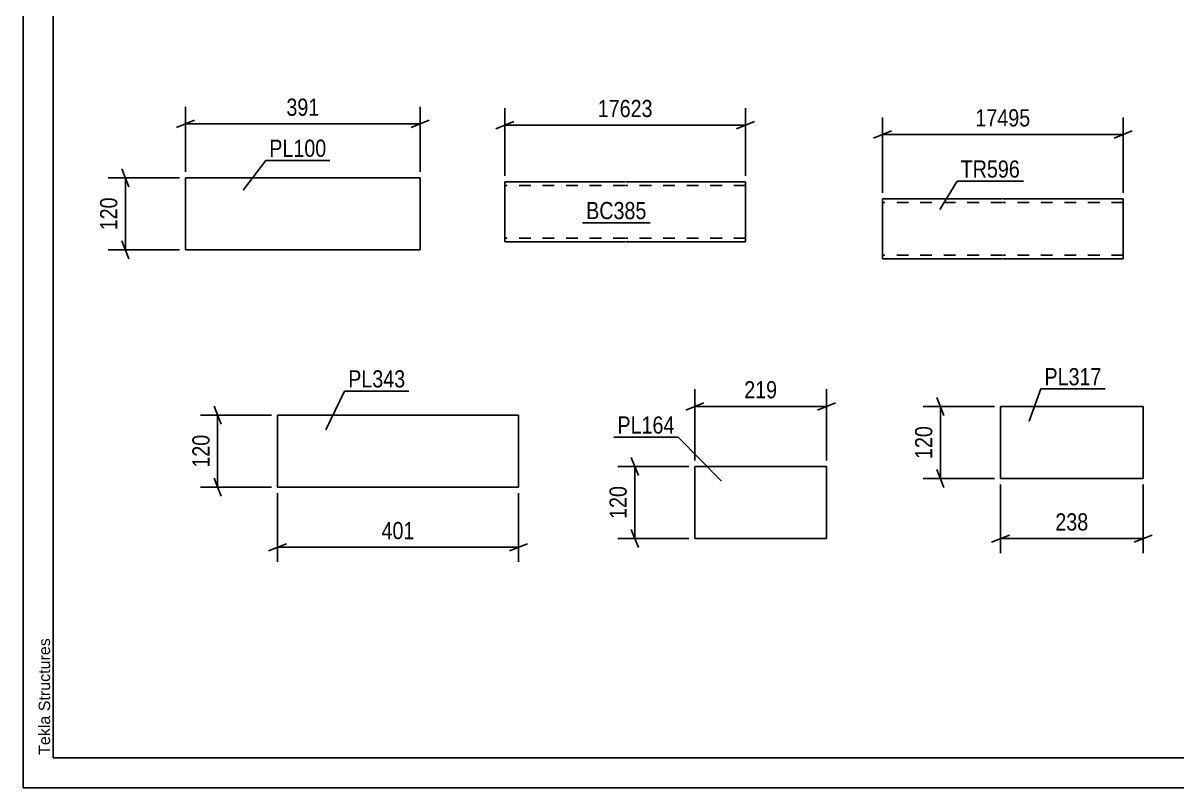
# Model space of a CAD drawing. Header units: millimetres. Extents: x 0 to 420, y 0 to 297.
# Drawn here: x 0 to 192.2, y 0 to 127.4 of the extents above; entities that cross this region are included whole.
import ezdxf

# ---------------------------------------------------------------- set-up
doc = ezdxf.new("R2010")
doc.units = ezdxf.units.MM
doc.linetypes.add('DXK_LINE_DOT2', pattern=[3.9198, 1.9599, -1.9599])
doc.styles.add('Arial', font='ARIAL.TTF', dxfattribs={"height": 0.2})
doc.styles.add('Arial Narrow', font='ARIALN.TTF', dxfattribs={"height": 0.2})

# ---------------------------------------------------------------- blocks, each defined once
blk = doc.blocks.new('Unknown-122569099-1133')
at = {"color": 5, "linetype": 'Continuous'}
for p, q in [((0, 297), (0, 0)), ((5, 292), (5, 5)), ((0, 0), (0, 5)), ((5, 5), (415, 5)), ((0, 0), (420, 0))]:
    blk.add_line(p, q, dxfattribs=at)
at = {"color": 174, "linetype": 'Continuous', "style": 'Arial'}
blk.add_text('Tekla Structures', height=1.9102, rotation=90, dxfattribs=at).set_placement((4.5, 5.5))
blk = doc.blocks.new('Part-122569099-7696 - 7690')
at = {"color": 2, "linetype": 'Continuous'}
for p, q in [((100.26, 100.94), (80.26, 100.94)), ((80.26, 92.14), (80.26, 100.94)), ((120.36, 100.94), (100.36, 100.94)), ((120.36, 100.94), (120.36, 90.94)), ((80.26, 91.29), (80.26, 92.14)), ((80.26, 91.03), (80.26, 91.29)), ((80.26, 90.94), (80.26, 91.03)), ((100.26, 90.94), (80.26, 90.94)), ((120.36, 90.94), (100.36, 90.94))]:
    blk.add_line(p, q, dxfattribs=at)
at = {"color": 7, "linetype": 'DXK_LINE_DOT2'}
for p, q in [((100.26, 100.34), (80.26, 100.34)), ((120.36, 100.34), (100.36, 100.34)), ((80.26, 91.59), (80.26, 92.14)), ((80.26, 91.54), (80.26, 91.59)), ((80.26, 91.54), (80.26, 91.59)), ((80.26, 91.29), (80.26, 91.59)), ((100.26, 91.54), (80.26, 91.54)), ((80.26, 90.94), (80.26, 90.94)), ((120.36, 91.54), (100.36, 91.54)), ((120.36, 91.54), (120.36, 91.59))]:
    blk.add_line(p, q, dxfattribs=at)
blk = doc.blocks.new('Part-122569099-2939 - 2917')
at = {"color": 2, "linetype": 'Continuous'}
for p, q in [((163.18, 98.12), (143.18, 98.12)), ((143.18, 88.21), (143.18, 98.12)), ((183.28, 98.12), (163.28, 98.12)), ((183.28, 98.12), (183.28, 88.12)), ((143.18, 88.12), (143.18, 88.21)), ((163.18, 88.12), (143.18, 88.12)), ((183.28, 88.12), (163.28, 88.12))]:
    blk.add_line(p, q, dxfattribs=at)
at = {"color": 7, "linetype": 'DXK_LINE_DOT2'}
for p, q in [((163.18, 97.52), (143.18, 97.52)), ((183.28, 97.52), (163.28, 97.52)), ((143.18, 88.72), (143.18, 88.76)), ((163.18, 88.72), (143.18, 88.72)), ((183.28, 88.72), (163.28, 88.72)), ((183.28, 88.72), (183.28, 88.76))]:
    blk.add_line(p, q, dxfattribs=at)
blk = doc.blocks.new('Part-122569099-8270 - 8264')
at = {"color": 2, "linetype": 'Continuous'}
for p, q in [((66.18, 101.61), (27.04, 101.61)), ((27.04, 89.61), (27.04, 101.61)), ((66.18, 89.61), (66.18, 101.61)), ((66.18, 89.61), (27.04, 89.61))]:
    blk.add_line(p, q, dxfattribs=at)
blk = doc.blocks.new('Part-122569099-8302 - 8296')
at = {"color": 2, "linetype": 'Continuous'}
for p, q in [((62.41, 62.08), (42.41, 62.08)), ((42.41, 62.08), (42.41, 50.08)), ((82.51, 62.08), (62.51, 62.08)), ((82.51, 50.08), (82.51, 62.08)), ((42.41, 50.08), (62.41, 50.08)), ((62.51, 50.08), (82.51, 50.08))]:
    blk.add_line(p, q, dxfattribs=at)
blk = doc.blocks.new('Part-122569099-8336 - 8330')
at = {"color": 2, "linetype": 'Continuous'}
for p, q in [((186.61, 63.52), (162.82, 63.52)), ((162.82, 63.52), (162.82, 51.52)), ((186.61, 51.52), (186.61, 63.52)), ((162.82, 51.52), (186.61, 51.52))]:
    blk.add_line(p, q, dxfattribs=at)
blk = doc.blocks.new('Part-122569099-8369 - 8363')
at = {"color": 2, "linetype": 'Continuous'}
for p, q in [((111.91, 53.54), (111.91, 41.54)), ((133.86, 53.54), (111.91, 53.54)), ((133.86, 41.54), (133.86, 53.54)), ((111.91, 41.54), (133.86, 41.54))]:
    blk.add_line(p, q, dxfattribs=at)
blk = doc.blocks.new('StraightDimension-122569099-7699 - 7690')
at = {"color": 7, "linetype": 'Continuous'}
for p, q in [((80.26, 101.94), (80.26, 113.23)), ((120.36, 101.94), (120.36, 113.23)), ((81.76, 110.98), (78.76, 109.78)), ((80.26, 110.38), (120.36, 110.38)), ((118.86, 109.78), (121.86, 110.98))]:
    blk.add_line(p, q, dxfattribs=at)
at = {"color": 0}
blk.add_wipeout([(105.48, 111.13), (105.48, 115.33), (95.14, 115.33), (95.14, 111.13)], dxfattribs=at)
at = {"color": 3, "style": 'Arial Narrow'}
blk.add_text('17623', height=2.863, dxfattribs=at).set_placement((95.74, 111.73))
blk = doc.blocks.new('StraightDimension-122569099-3018 - 2917')
at = {"color": 7, "linetype": 'Continuous'}
for p, q in [((143.18, 99.12), (143.18, 111.67)), ((183.28, 99.12), (183.28, 111.67)), ((144.68, 109.42), (141.68, 108.22)), ((143.18, 108.82), (183.28, 108.82)), ((181.78, 108.22), (184.78, 109.42))]:
    blk.add_line(p, q, dxfattribs=at)
at = {"color": 0}
blk.add_wipeout([(168.4, 109.57), (168.4, 113.77), (158.06, 113.77), (158.06, 109.57)], dxfattribs=at)
at = {"color": 3, "style": 'Arial Narrow'}
blk.add_text('17495', height=2.863, dxfattribs=at).set_placement((158.66, 110.17))
blk = doc.blocks.new('StraightDimension-122569099-8272 - 8264')
at = {"color": 7, "linetype": 'Continuous'}
for p, q in [((27.04, 102.61), (27.04, 113.45)), ((66.18, 102.61), (66.18, 113.45)), ((28.54, 111.2), (25.54, 110)), ((27.04, 110.6), (66.18, 110.6)), ((64.68, 110), (67.68, 111.2))]:
    blk.add_line(p, q, dxfattribs=at)
at = {"color": 0}
blk.add_wipeout([(49.96, 111.35), (49.96, 115.55), (43.27, 115.55), (43.27, 111.35)], dxfattribs=at)
at = {"color": 3, "style": 'Arial Narrow'}
blk.add_text('391', height=2.863, dxfattribs=at).set_placement((43.87, 111.95))
blk = doc.blocks.new('StraightDimension-122569099-8283 - 8264')
at = {"color": 7, "linetype": 'Continuous'}
for p, q in [((16.44, 103.11), (17.64, 100.11)), ((26.04, 101.61), (14.19, 101.61)), ((17.04, 89.61), (17.04, 101.61)), ((17.64, 88.11), (16.44, 91.11)), ((26.04, 89.61), (14.19, 89.61))]:
    blk.add_line(p, q, dxfattribs=at)
at = {"color": 0}
blk.add_wipeout([(16.29, 98.96), (12.09, 98.96), (12.09, 92.27), (16.29, 92.27)], dxfattribs=at)
at = {"color": 3, "style": 'Arial Narrow'}
blk.add_text('120', height=2.863, rotation=90.0002, dxfattribs=at).set_placement((15.69, 92.87))
blk = doc.blocks.new('StraightDimension-122569099-8305 - 8296')
at = {"color": 7, "linetype": 'Continuous'}
for p, q in [((31.81, 63.58), (33.01, 60.58)), ((41.41, 62.08), (29.56, 62.08)), ((32.41, 50.08), (32.41, 62.08)), ((41.41, 50.08), (29.56, 50.08)), ((33.01, 48.58), (31.81, 51.58))]:
    blk.add_line(p, q, dxfattribs=at)
at = {"color": 0}
blk.add_wipeout([(31.66, 59.43), (27.46, 59.43), (27.46, 52.74), (31.66, 52.74)], dxfattribs=at)
at = {"color": 3, "style": 'Arial Narrow'}
blk.add_text('120', height=2.863, rotation=90.0002, dxfattribs=at).set_placement((31.06, 53.34))
blk = doc.blocks.new('StraightDimension-122569099-8316 - 8296')
at = {"color": 7, "linetype": 'Continuous'}
for p, q in [((42.41, 49.08), (42.41, 37.68)), ((82.51, 49.08), (82.51, 37.68)), ((43.91, 40.68), (40.91, 39.48)), ((81.01, 39.48), (84.01, 40.68)), ((42.41, 40.08), (82.51, 40.08))]:
    blk.add_line(p, q, dxfattribs=at)
at = {"color": 0}
blk.add_wipeout([(65.8, 40.83), (65.8, 45.03), (59.12, 45.03), (59.12, 40.83)], dxfattribs=at)
at = {"color": 3, "style": 'Arial Narrow'}
blk.add_text('401', height=2.863, dxfattribs=at).set_placement((59.72, 41.43))
blk = doc.blocks.new('StraightDimension-122569099-8338 - 8330')
at = {"color": 7, "linetype": 'Continuous'}
for p, q in [((161.82, 63.52), (149.97, 63.52)), ((152.22, 65.02), (153.42, 62.02)), ((152.82, 51.52), (152.82, 63.52)), ((153.42, 50.02), (152.22, 53.02)), ((161.82, 51.52), (149.97, 51.52))]:
    blk.add_line(p, q, dxfattribs=at)
at = {"color": 0}
blk.add_wipeout([(152.07, 60.86), (147.87, 60.86), (147.87, 54.18), (152.07, 54.18)], dxfattribs=at)
at = {"color": 3, "style": 'Arial Narrow'}
blk.add_text('120', height=2.863, rotation=90.0002, dxfattribs=at).set_placement((151.47, 54.78))
blk = doc.blocks.new('StraightDimension-122569099-8349 - 8330')
at = {"color": 7, "linetype": 'Continuous'}
for p, q in [((162.82, 50.52), (162.82, 39.12)), ((186.61, 50.52), (186.61, 39.12)), ((164.32, 42.12), (161.32, 40.92)), ((162.82, 41.52), (186.61, 41.52)), ((185.11, 40.92), (188.11, 42.12))]:
    blk.add_line(p, q, dxfattribs=at)
at = {"color": 0}
blk.add_wipeout([(178.06, 42.27), (178.06, 46.47), (171.37, 46.47), (171.37, 42.27)], dxfattribs=at)
at = {"color": 3, "style": 'Arial Narrow'}
blk.add_text('238', height=2.863, dxfattribs=at).set_placement((171.97, 42.87))
blk = doc.blocks.new('StraightDimension-122569099-8371 - 8363')
at = {"color": 7, "linetype": 'Continuous'}
for p, q in [((111.91, 54.54), (111.91, 66.39)), ((133.86, 54.54), (133.86, 66.39)), ((113.41, 64.14), (110.41, 62.94)), ((111.91, 63.54), (133.86, 63.54)), ((132.36, 62.94), (135.36, 64.14))]:
    blk.add_line(p, q, dxfattribs=at)
at = {"color": 0}
blk.add_wipeout([(126.23, 64.29), (126.23, 68.49), (119.54, 68.49), (119.54, 64.29)], dxfattribs=at)
at = {"color": 3, "style": 'Arial Narrow'}
blk.add_text('219', height=2.863, dxfattribs=at).set_placement((120.14, 64.89))
blk = doc.blocks.new('StraightDimension-122569099-8382 - 8363')
at = {"color": 7, "linetype": 'Continuous'}
for p, q in [((101.31, 55.04), (102.51, 52.04)), ((110.91, 53.54), (99.06, 53.54)), ((101.91, 41.54), (101.91, 53.54)), ((102.51, 40.04), (101.31, 43.04)), ((110.91, 41.54), (99.06, 41.54))]:
    blk.add_line(p, q, dxfattribs=at)
at = {"color": 0}
blk.add_wipeout([(101.16, 50.88), (96.96, 50.88), (96.96, 44.2), (101.16, 44.2)], dxfattribs=at)
at = {"color": 3, "style": 'Arial Narrow'}
blk.add_text('120', height=2.863, rotation=90.0002, dxfattribs=at).set_placement((100.56, 44.8))
blk = doc.blocks.new('Mark-122569099-7694 - 7690')
at = {"color": 0}
blk.add_wipeout([(103.86, 94.73), (103.86, 97.73), (93.81, 97.73), (93.81, 94.73)], dxfattribs=at)
blk.add_wipeout([(103.86, 94.73), (103.86, 97.73), (93.81, 97.73), (93.81, 94.73)], dxfattribs=at)
at = {"color": 30, "linetype": 'Continuous'}
blk.add_line((93.21, 94.13), (104.46, 94.13), dxfattribs=at)
at = {"color": 3, "style": 'Arial Narrow'}
blk.add_text('BC385', height=2.863, dxfattribs=at).set_placement((93.81, 94.73))
blk = doc.blocks.new('Mark-122569099-2935 - 2917')
at = {"color": 0}
blk.add_wipeout([(166.07, 101.65), (166.07, 104.65), (156.2, 104.65), (156.2, 101.65)], dxfattribs=at)
blk.add_wipeout([(166.07, 101.65), (166.07, 104.65), (156.2, 104.65), (156.2, 101.65)], dxfattribs=at)
at = {"color": 30, "linetype": 'Continuous'}
for p, q in [((152.74, 96.36), (155.6, 101.05)), ((155.6, 101.05), (166.67, 101.05))]:
    blk.add_line(p, q, dxfattribs=at)
at = {"color": 3, "style": 'Arial Narrow'}
blk.add_text('TR596', height=2.863, dxfattribs=at).set_placement((156.2, 101.65))
blk = doc.blocks.new('Mark-122569099-8266 - 8264')
at = {"color": 0}
blk.add_wipeout([(50.52, 105.11), (50.52, 108.11), (41.02, 108.11), (41.02, 105.11)], dxfattribs=at)
blk.add_wipeout([(50.52, 105.11), (50.52, 108.11), (41.02, 108.11), (41.02, 105.11)], dxfattribs=at)
at = {"color": 30, "linetype": 'Continuous'}
for p, q in [((36.68, 99.56), (40.42, 104.51)), ((40.42, 104.51), (51.12, 104.51))]:
    blk.add_line(p, q, dxfattribs=at)
at = {"color": 3, "style": 'Arial Narrow'}
blk.add_text('PL100', height=2.863, dxfattribs=at).set_placement((41.02, 105.11))
blk = doc.blocks.new('Mark-122569099-8298 - 8296')
at = {"color": 0}
blk.add_wipeout([(63.67, 66.7), (63.67, 69.7), (54.17, 69.7), (54.17, 66.7)], dxfattribs=at)
blk.add_wipeout([(63.67, 66.7), (63.67, 69.7), (54.17, 69.7), (54.17, 66.7)], dxfattribs=at)
at = {"color": 30, "linetype": 'Continuous'}
for p, q in [((50.45, 59.65), (53.57, 66.1)), ((53.57, 66.1), (64.27, 66.1))]:
    blk.add_line(p, q, dxfattribs=at)
at = {"color": 3, "style": 'Arial Narrow'}
blk.add_text('PL343', height=2.863, dxfattribs=at).set_placement((54.17, 66.7))
blk = doc.blocks.new('Mark-122569099-8332 - 8330')
at = {"color": 0}
blk.add_wipeout([(179.67, 67.06), (179.67, 70.06), (170.16, 70.06), (170.16, 67.06)], dxfattribs=at)
blk.add_wipeout([(179.67, 67.06), (179.67, 70.06), (170.16, 70.06), (170.16, 67.06)], dxfattribs=at)
at = {"color": 30, "linetype": 'Continuous'}
for p, q in [((167.61, 61.09), (169.56, 66.46)), ((169.56, 66.46), (180.27, 66.46))]:
    blk.add_line(p, q, dxfattribs=at)
at = {"color": 3, "style": 'Arial Narrow'}
blk.add_text('PL317', height=2.863, dxfattribs=at).set_placement((170.16, 67.06))
blk = doc.blocks.new('Mark-122569099-8365 - 8363')
at = {"color": 0}
blk.add_wipeout([(108.52, 59.01), (108.52, 62.01), (99.02, 62.01), (99.02, 59.01)], dxfattribs=at)
blk.add_wipeout([(108.52, 59.01), (108.52, 62.01), (99.02, 62.01), (99.02, 59.01)], dxfattribs=at)
at = {"color": 30, "linetype": 'Continuous'}
for p in [(98.42, 58.41), (116.33, 51.11)]:
    blk.add_line(p, (109.12, 58.41), dxfattribs=at)
at = {"color": 3, "style": 'Arial Narrow'}
blk.add_text('PL164', height=2.863, dxfattribs=at).set_placement((99.02, 59.01))

msp = doc.modelspace()

# ---------------------------------------------------------------- block references
for name in ['Unknown-122569099-1133', 'Part-122569099-8270 - 8264', 'Part-122569099-7696 - 7690', 'Part-122569099-2939 - 2917', 'Part-122569099-8336 - 8330', 'Part-122569099-8302 - 8296', 'Part-122569099-8369 - 8363']:
    msp.add_blockref(name, (0, 0))

# ---------------------------------------------------------------- next in the draw order: block references
for name in ['StraightDimension-122569099-8272 - 8264', 'StraightDimension-122569099-7699 - 7690', 'StraightDimension-122569099-3018 - 2917', 'Mark-122569099-7694 - 7690', 'Mark-122569099-8298 - 8296', 'Mark-122569099-8332 - 8330', 'StraightDimension-122569099-8371 - 8363', 'StraightDimension-122569099-8305 - 8296', 'StraightDimension-122569099-8338 - 8330']:
    msp.add_blockref(name, (0, 0))

# ---------------------------------------------------------------- next in the draw order: block references
for name in ['Mark-122569099-8266 - 8264', 'Mark-122569099-2935 - 2917', 'StraightDimension-122569099-8283 - 8264', 'StraightDimension-122569099-8382 - 8363', 'StraightDimension-122569099-8349 - 8330', 'StraightDimension-122569099-8316 - 8296']:
    msp.add_blockref(name, (0, 0))

# ---------------------------------------------------------------- next in the draw order: block references
msp.add_blockref('Mark-122569099-8365 - 8363', (0, 0))

doc.saveas('drawing.dxf')
